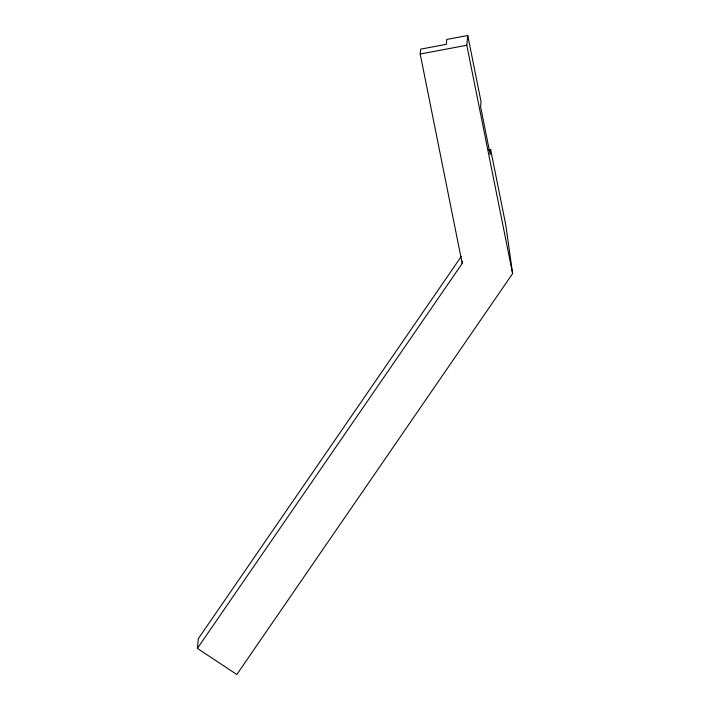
<?xml version="1.0" encoding="UTF-8"?>
<svg xmlns="http://www.w3.org/2000/svg" width="710" height="710" viewBox="0 0 710 710"><rect width="100%" height="100%" fill="white"/><g stroke="black" fill="none" stroke-linecap="round" stroke-linejoin="round"><path stroke-width="1.06" d="M488.524 150.067L490.663 149.668L505.795 225.088L512.611 273.59L236.829 674.5L197.389 648.416L198.347 638.663L461.278 256.434M197.389 648.416L462.201 263.445L420.196 54.022L420.666 49.15L446.306 44.322L446.785 39.449L467.757 35.5L481.043 101.716L480.563 106.589L490.184 154.54L490.663 149.668M512.611 273.59L466.807 45.254L467.757 35.5M462.201 263.445L462.414 261.28M420.196 54.022L466.807 45.254"/></g></svg>
